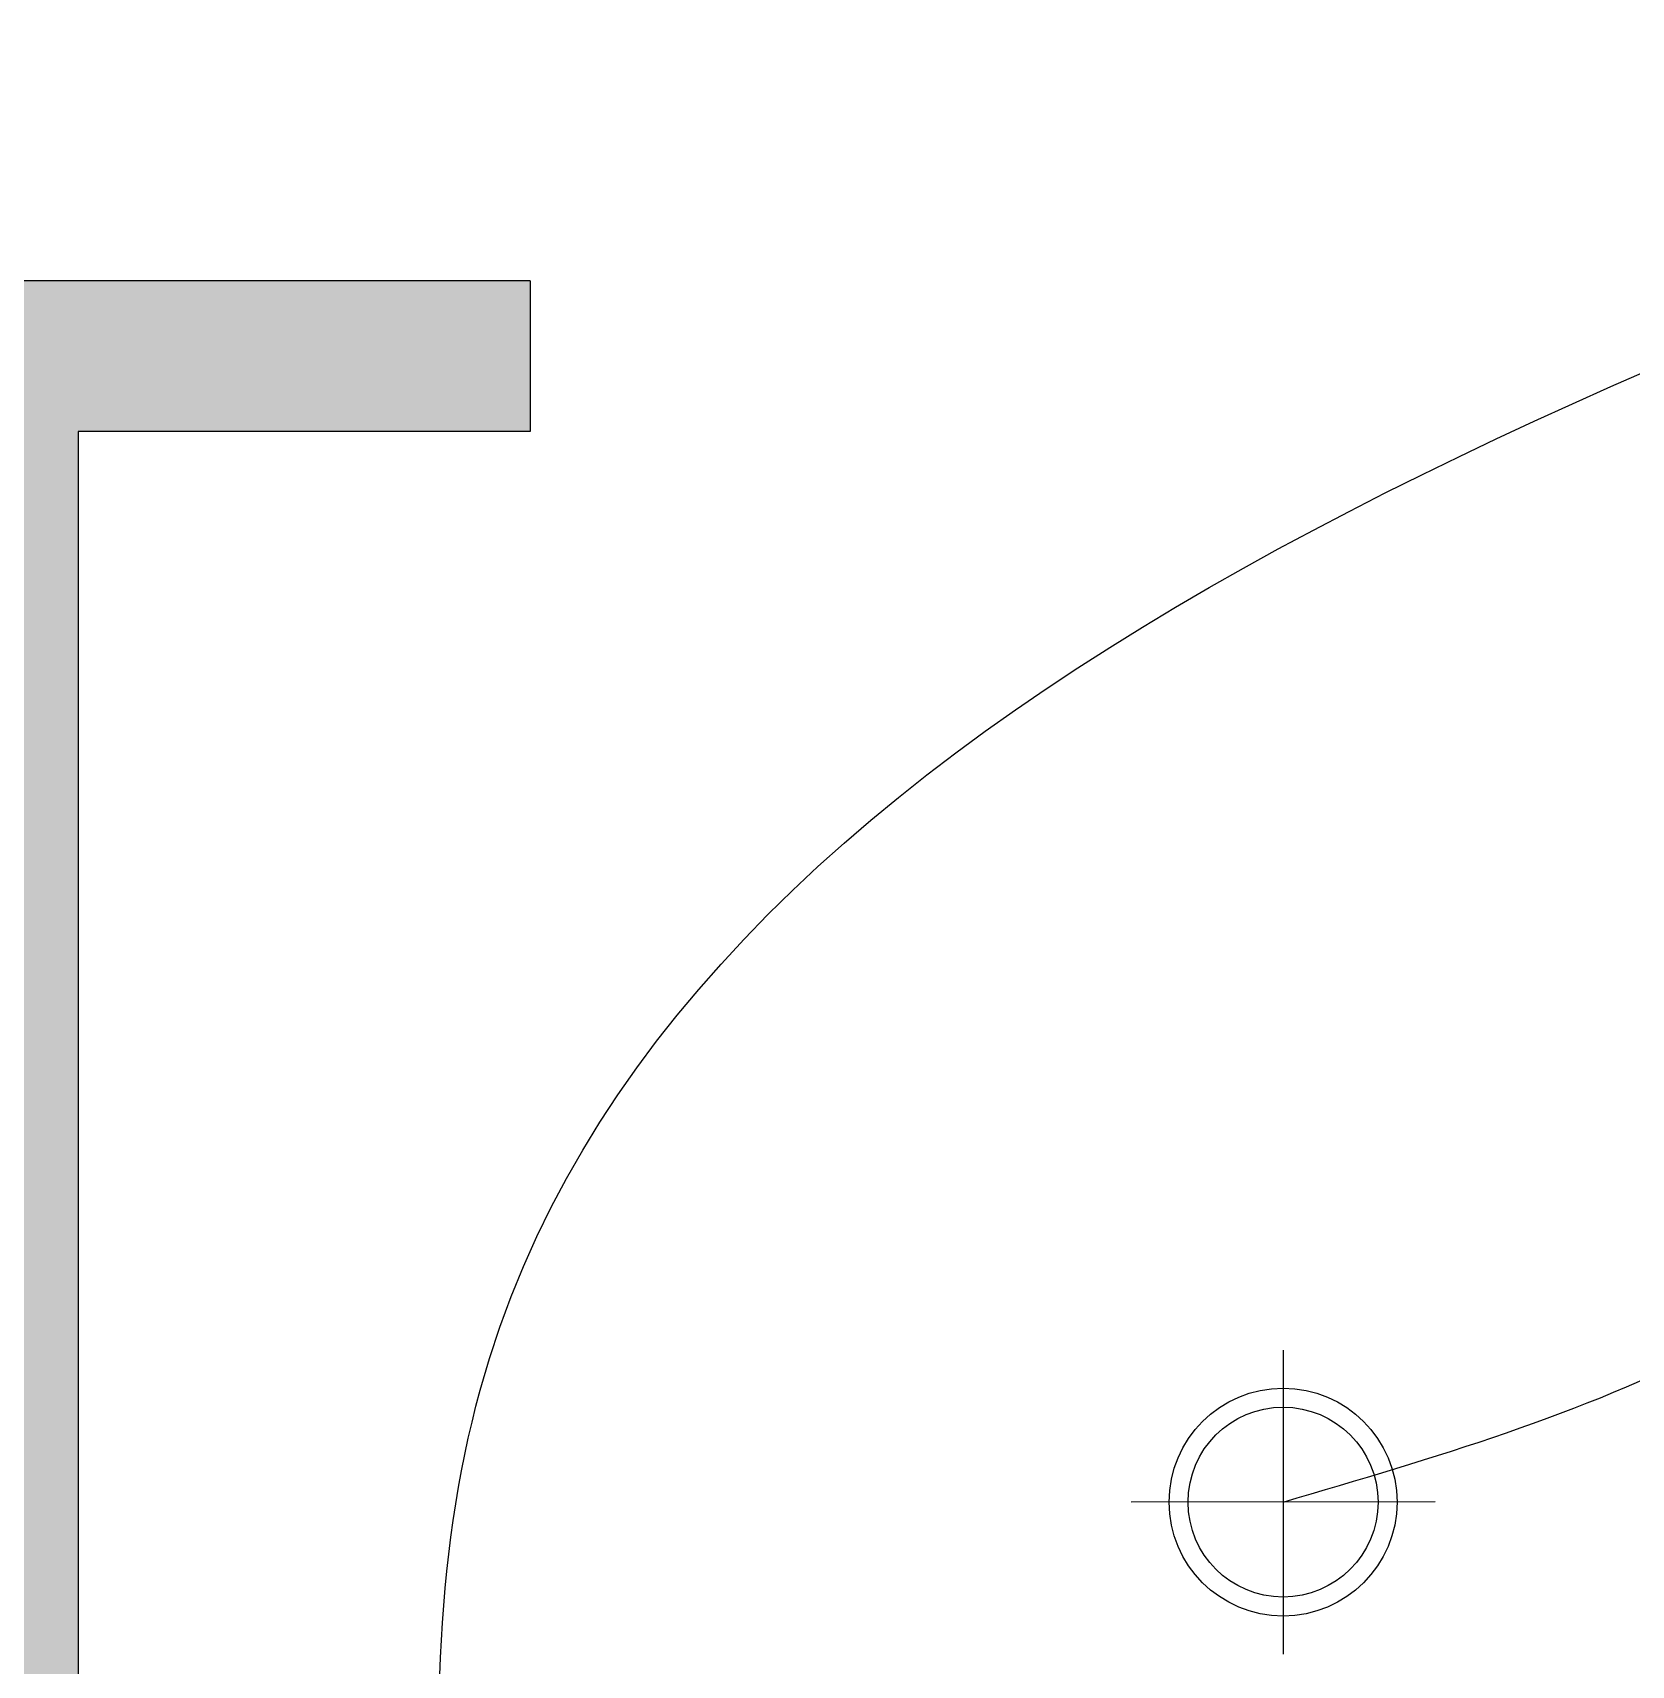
# Model space of a CAD drawing. Header units: inches. Extents: x 9636 to 21597, y -10243 to 557.
# Drawn here: x 13319.24 to 13351.09, y -3734.67 to -3702.15 of the extents above; entities that cross this region are included whole.
import ezdxf

# ---------------------------------------------------------------- set-up
doc = ezdxf.new("R2010")
doc.units = ezdxf.units.IN
doc.header["$MEASUREMENT"] = 0
doc.layers.add('IEL-HATCH-002', color=7, linetype='Continuous')

# ---------------------------------------------------------------- blocks, each defined once
blk = doc.blocks.new('ger')
at = {"color": 5}
for p, q in [((6473.064, -970.679), (6473.07, -978.679)), ((6469.067, -974.679), (6477.067, -974.679))]:
    blk.add_line(p, q, dxfattribs=at)
for radius in [3, 2.5]:
    blk.add_circle((6473.067, -974.679), radius, dxfattribs=at)
blk = doc.blocks.new('THT')
at = {"xscale": 0.7567862946407661, "yscale": 0.7567862946407661, "zscale": 0.7567862946407661, "rotation": 270}
blk.add_blockref('ger', (17393.599, 2698.426), dxfattribs=at)

msp = doc.modelspace()

# ---------------------------------------------------------------- hatches: boundary and pattern name
at = {"layer": 'IEL-HATCH-002', "true_color": 0xbf9e7d, "transparency": 33554687}
h = msp.add_hatch(color=33, dxfattribs=at)
h.dxf.hatch_style = 1
h.paths.add_polyline_path([(13320.15, -3710.092), (13317.15, -3710.092), (13317.15, -3755.092), (13320.15, -3755.092), (13320.15, -3752.746)])
h.paths.add_polyline_path([(13329.15, -3707.092), (13317.15, -3707.092), (13317.15, -3710.092), (13329.15, -3710.092)])
h.paths.add_polyline_path([(13419.15, -3707.092), (13407.496, -3707.092), (13407.496, -3710.092), (13419.15, -3710.092)])
h.paths.add_polyline_path([(13371.15, -3707.092), (13368.15, -3707.092), (13368.15, -3710.759), (13368.15, -3755.092), (13371.15, -3755.092)])

# ---------------------------------------------------------------- linework, layer by layer
for p, q in [((13329.15, -3707.092), (13317.15, -3707.092)), ((13329.15, -3707.092), (13329.15, -3710.092)), ((13329.15, -3710.092), (13320.15, -3710.092)), ((13320.15, -3710.092), (13320.15, -3755.092))]:
    msp.add_line(p, q)
at = {"color": 114, "true_color": 0x139b48}
for points in [[(13344.15, -3731.419), (13358.912, -3722.262), (13367.895, -3702.508), (13368.122, -3702.522)], [(13329.552, -3752.746), (13328.157, -3729.192), (13367.895, -3702.508)], [(13343.374, -3755.093), (13361.221, -3743.276), (13368.122, -3702.522)]]:
    msp.add_spline(points, degree=3, dxfattribs=at)

# ---------------------------------------------------------------- block references
msp.add_blockref('THT', (-3311.825, -1531.116))

doc.saveas('drawing.dxf')
